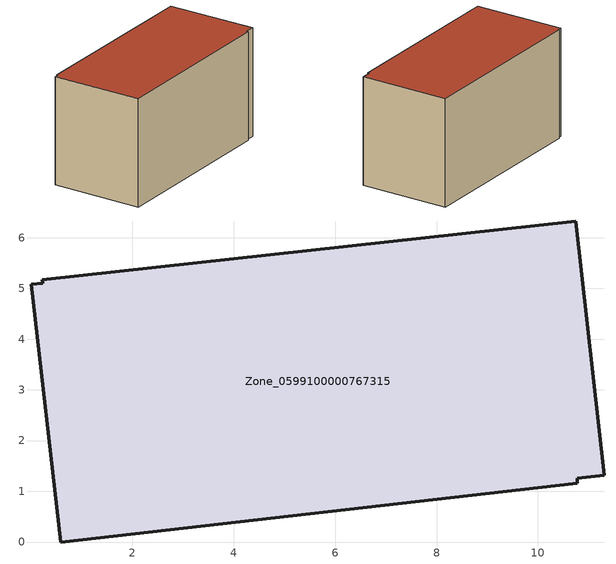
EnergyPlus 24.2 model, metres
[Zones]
Zone_0599100000767315
 floor ground (C_G): 0.59,0 0.01,5.08 0.24,5.1 0.23,5.17 10.74,6.33 11.31,1.32 10.77,1.25 10.78,1.16 z0
 wall outside (C_F): 0.59,0 10.78,1.16 10.77,1.25 11.31,1.32 10.74,6.33 0.23,5.17 0.24,5.1 0.01,5.08 0.59,0 z0:6.08
 roof outside (C_R): 0.01,5.08 0.59,0 10.78,1.16 10.77,1.25 11.31,1.32 10.74,6.33 0.23,5.17 0.24,5.1 z6.08
[BUILDING]
Pand.0599100000767315: North Axis=0; Terrain=City; Loads Convergence Tolerance Value=0.04; Temperature Convergence Tolerance Value=0.4; Solar Distribution=FullExterior; Maximum Number of Warmup Days=25; Minimum Number of Warmup Days=1
[Site:Location]
Rotterdam.The.Hague.AP_ZH_NLD Design_Conditions: Latitude=51.96; Longitude=4.45; Time Zone=1; Elevation=-4.5
[SITE:GROUNDTEMPERATURE:BUILDINGSURFACE]
18, 18, 18, 18, 18, 18, 18, 18, 18, 18, 18, 18
[MATERIAL] Thermal Absorptance=0.9; Solar Absorptance=0.7; Visible Absorptance=0.7
Name | Roughness | Thickness | Conductivity | Density | Specific Heat
G.TI.2006-2014 | MediumSmooth | 0.15 | 0.06 | 540 | 1210
F.TI.2006-2014 | Rough | 0.3 | 0.12 | 1920 | 840
R.TI.2006-2014 | MediumRough | 0.2 | 0.08 | 1500 | 1000
[CONSTRUCTION]
C_G: G.TI.2006-2014
C_F: F.TI.2006-2014
C_R: R.TI.2006-2014
[ZONE]
Zone_0599100000767315: Type=1; Multiplier=1; Ceiling Height=Autocalculate; Volume=Autocalculate; Floor Area=autocalculate; Part of Total Floor Area=Yes
[ZONEINFILTRATION:DESIGNFLOWRATE]
Infil_Zone_0599100000767315: Zone or ZoneList or Space or SpaceList=Zone_0599100000767315; Schedule=AlwaysOn; Design Flow Rate Calculation Method=Flow/Area; Flow Rate per Floor Area=0.0015; Constant Term Coefficient=1; Temperature Term Coefficient=0; Velocity Term Coefficient=0; Velocity Squared Term Coefficient=0
[HVACTEMPLATE:ZONE:IDEALLOADSAIRSYSTEM]
Zone_0599100000767315: Maximum Heating Supply Air Temperature=50; Minimum Cooling Supply Air Temperature=13; Maximum Heating Supply Air Humidity Ratio=0.0156; Minimum Cooling Supply Air Humidity Ratio=0.0077; Heating Limit=NoLimit; Cooling Limit=NoLimit; Dehumidification Control Type=ConstantSensibleHeatRatio; Cooling Sensible Heat Ratio=0.7; Dehumidification Setpoint=60; Humidification Control Type=None; Humidification Setpoint=30; Outdoor Air Method=None; Outdoor Air Flow Rate per Person=0.00944; Outdoor Air Flow Rate per Zone Floor Area=0; Outdoor Air Flow Rate per Zone=0; Demand Controlled Ventilation Type=None; Outdoor Air Economizer Type=NoEconomizer; Heat Recovery Type=None; Sensible Heat Recovery Effectiveness=0.7; Latent Heat Recovery Effectiveness=0.65
[ZONECONTROL:THERMOSTAT]
ThermostatControl_Zone_0599100000767315: Zone or ZoneList=Zone_0599100000767315; Control Type Schedule=DualSetpointControlType; Control 1=Thermostat_Zone_0599100000767315; Temperature Difference Between Cutout And Setpoint=0
[THERMOSTATSETPOINT:DUALSETPOINT]
Thermostat_Zone_0599100000767315: Heating Setpoint Temperature Schedule=HeatingSetpoint_Zone_0599100000767315; Cooling Setpoint Temperature Schedule=CoolingSetpoint_Zone_0599100000767315
[SCHEDULE:COMPACT]
HeatingSetpoint_Zone_0599100000767315: Through: 12/31, For: AllDays, Until: 24:00, 21
CoolingSetpoint_Zone_0599100000767315: Through: 12/31, For: AllDays, Until: 24:00, 24
DualSetpointControlType: Through: 12/31, For: AllDays, Until: 24:00, 4
AlwaysOn: Through: 12/31, For: AllDays, Until: 24:00, 1
